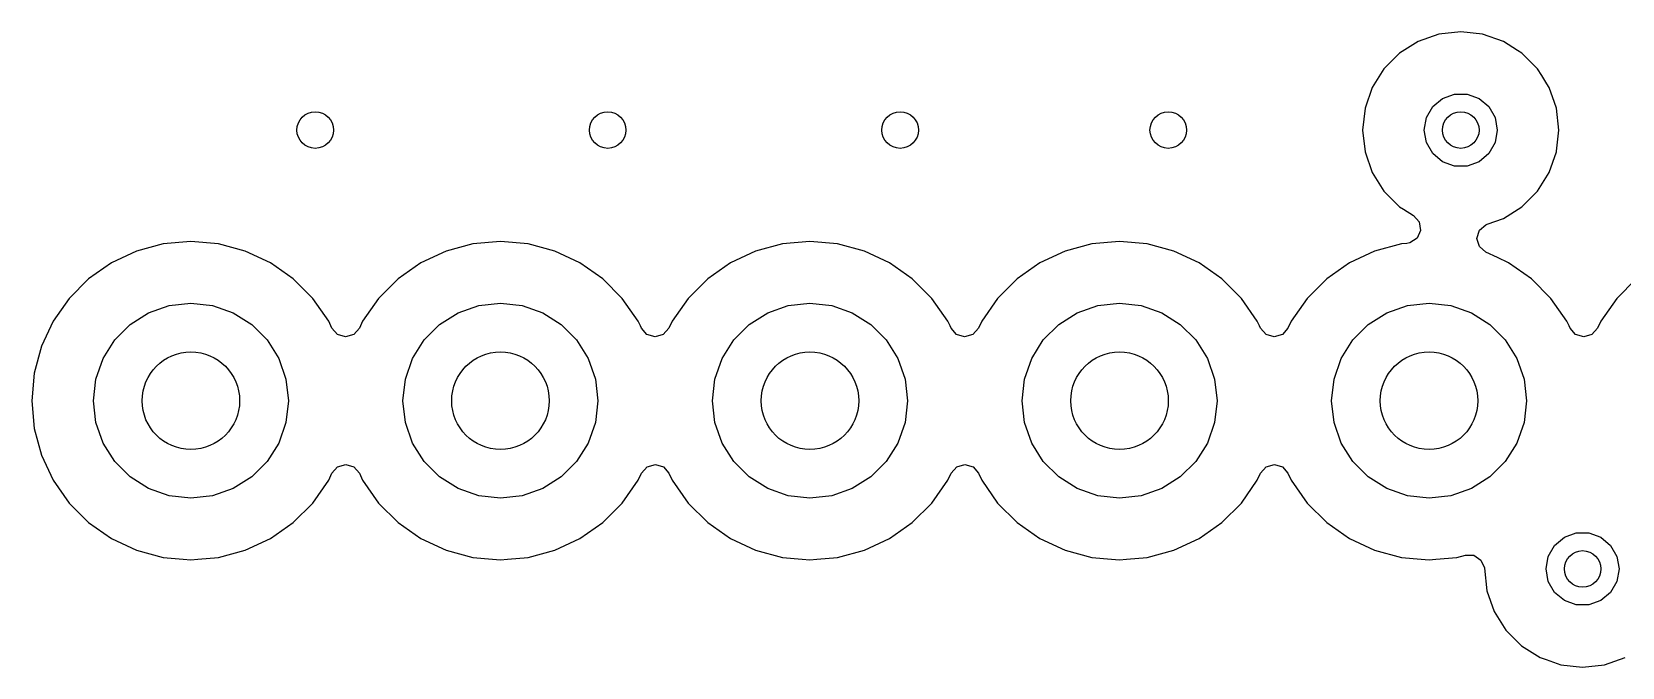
# Model space of a CAD drawing. Extents: x 2.85 to 10.26, y -4.55 to -2.42.
# Drawn here: x 7.491 to 8.005, y -3.166 to -2.96 of the extents above; entities that cross this region are included whole.
import ezdxf

# ---------------------------------------------------------------- set-up
doc = ezdxf.new("R2010")
doc.units = 0
doc.header["$MEASUREMENT"] = 0
doc.layers.add('BLACK', color=7, linetype='CONTINUOUS')

msp = doc.modelspace()

# ---------------------------------------------------------------- linework, layer by layer
at = {"layer": 'BLACK', "linetype": 'CONTINUOUS'}
for p, q in [((7.939, -2.96355), (7.93298, -2.96733)), ((7.9457, -2.96121), (7.939, -2.96355)), ((7.95276, -2.96041), (7.9457, -2.96121)), ((7.9457, -2.96121), (7.9457, -2.96121)), ((7.95981, -2.96121), (7.95276, -2.96041)), ((7.95276, -2.96041), (7.95276, -2.96041)), ((7.96652, -2.96355), (7.95981, -2.96121)), ((7.95981, -2.96121), (7.95981, -2.96121)), ((7.97106, -2.96641), (7.96652, -2.96355)), ((7.93298, -2.96733), (7.92796, -2.97235)), ((7.97253, -2.96733), (7.97106, -2.96641)), ((7.97755, -2.97235), (7.97253, -2.96733)), ((7.92796, -2.97235), (7.92418, -2.97837)), ((7.97891, -2.97451), (7.97755, -2.97235)), ((7.98059, -2.97718), (7.97891, -2.97451)), ((7.92418, -2.97837), (7.92184, -2.98507)), ((7.98133, -2.97837), (7.98059, -2.97718)), ((7.98302, -2.9832), (7.98133, -2.97837)), ((7.92184, -2.98507), (7.92104, -2.99213)), ((7.92184, -2.98507), (7.92184, -2.98507)), ((7.94166, -2.98809), (7.94371, -2.98453)), ((7.94371, -2.98453), (7.94685, -2.9819)), ((7.94685, -2.9819), (7.9507, -2.98049)), ((7.9507, -2.98049), (7.95481, -2.98049)), ((7.95481, -2.98049), (7.95866, -2.9819)), ((7.95866, -2.9819), (7.9618, -2.98453)), ((7.9618, -2.98453), (7.96385, -2.98809)), ((7.98368, -2.98507), (7.98302, -2.9832)), ((7.98447, -2.99213), (7.98368, -2.98507)), ((7.98368, -2.98507), (7.98368, -2.98507)), ((7.94094, -2.99213), (7.94166, -2.98809)), ((7.96385, -2.98809), (7.96457, -2.99213)), ((7.92104, -2.99213), (7.92104, -2.99213)), ((7.92104, -2.99213), (7.92184, -2.99918)), ((7.94166, -2.99617), (7.94094, -2.99213)), ((7.96457, -2.99213), (7.96385, -2.99617)), ((7.98371, -2.99891), (7.98447, -2.99213)), ((7.98447, -2.99213), (7.98447, -2.99213)), ((7.92184, -2.99918), (7.92184, -2.99918)), ((7.92184, -2.99918), (7.92418, -3.00589)), ((7.94371, -2.99972), (7.94166, -2.99617)), ((7.94685, -3.00235), (7.94371, -2.99972)), ((7.9618, -2.99972), (7.95866, -3.00235)), ((7.96385, -2.99617), (7.9618, -2.99972)), ((7.98133, -3.00589), (7.98368, -2.99918)), ((7.98368, -2.99918), (7.98371, -2.99891)), ((7.9507, -3.00376), (7.94685, -3.00235)), ((7.95481, -3.00376), (7.9507, -3.00376)), ((7.95866, -3.00235), (7.95481, -3.00376)), ((7.92418, -3.00589), (7.92796, -3.0119)), ((7.97755, -3.0119), (7.98133, -3.00589)), ((7.92796, -3.0119), (7.93298, -3.01692)), ((7.97253, -3.01692), (7.97755, -3.0119)), ((7.93298, -3.01692), (7.93422, -3.0177)), ((7.93422, -3.0177), (7.9375, -3.01976)), ((7.9375, -3.01976), (7.93933, -3.02182)), ((7.96127, -3.02254), (7.96652, -3.0207)), ((7.96652, -3.0207), (7.97253, -3.01692)), ((7.93975, -3.02454), (7.93863, -3.02706)), ((7.93933, -3.02182), (7.93975, -3.02454)), ((7.958, -3.0271), (7.9588, -3.02447)), ((7.9588, -3.02447), (7.96089, -3.02269)), ((7.96089, -3.02269), (7.96127, -3.02254)), ((7.52494, -3.03123), (7.51682, -3.03502)), ((7.53359, -3.02891), (7.52494, -3.03123)), ((7.52494, -3.03123), (7.52494, -3.03123)), ((7.5336, -3.02891), (7.53359, -3.02891)), ((7.54252, -3.02813), (7.5336, -3.02891)), ((7.55144, -3.02891), (7.54252, -3.02813)), ((7.54252, -3.02813), (7.54252, -3.02813)), ((7.5601, -3.03123), (7.55144, -3.02891)), ((7.55144, -3.02891), (7.55144, -3.02891)), ((7.55144, -3.02891), (7.55144, -3.02891)), ((7.55144, -3.02891), (7.55144, -3.02891)), ((7.55144, -3.02891), (7.55144, -3.02891)), ((7.56822, -3.03502), (7.5601, -3.03123)), ((7.5601, -3.03123), (7.5601, -3.03123)), ((7.62494, -3.03123), (7.61682, -3.03502)), ((7.63359, -3.02891), (7.62494, -3.03123)), ((7.62494, -3.03123), (7.62494, -3.03123)), ((7.64252, -3.02813), (7.63359, -3.02891)), ((7.63359, -3.02891), (7.63359, -3.02891)), ((7.65144, -3.02891), (7.64252, -3.02813)), ((7.64252, -3.02813), (7.64252, -3.02813)), ((7.6601, -3.03123), (7.65144, -3.02891)), ((7.65144, -3.02891), (7.65144, -3.02891)), ((7.65144, -3.02891), (7.65144, -3.02891)), ((7.65144, -3.02891), (7.65144, -3.02891)), ((7.65144, -3.02891), (7.65144, -3.02891)), ((7.66822, -3.03502), (7.6601, -3.03123)), ((7.6601, -3.03123), (7.6601, -3.03123)), ((7.72494, -3.03123), (7.71682, -3.03502)), ((7.73359, -3.02891), (7.72494, -3.03123)), ((7.72494, -3.03123), (7.72494, -3.03123)), ((7.7336, -3.02891), (7.73359, -3.02891)), ((7.74252, -3.02813), (7.7336, -3.02891)), ((7.75144, -3.02891), (7.74252, -3.02813)), ((7.74252, -3.02813), (7.74252, -3.02813)), ((7.7601, -3.03123), (7.75144, -3.02891)), ((7.75144, -3.02891), (7.75144, -3.02891)), ((7.75144, -3.02891), (7.75144, -3.02891)), ((7.75144, -3.02891), (7.75144, -3.02891)), ((7.75144, -3.02891), (7.75144, -3.02891)), ((7.76822, -3.03502), (7.7601, -3.03123)), ((7.7601, -3.03123), (7.7601, -3.03123)), ((7.82494, -3.03123), (7.81682, -3.03502)), ((7.83359, -3.02891), (7.82494, -3.03123)), ((7.82494, -3.03123), (7.82494, -3.03123)), ((7.84252, -3.02813), (7.83359, -3.02891)), ((7.83359, -3.02891), (7.83359, -3.02891)), ((7.85144, -3.02891), (7.84252, -3.02813)), ((7.84252, -3.02813), (7.84252, -3.02813)), ((7.8601, -3.03123), (7.85144, -3.02891)), ((7.85144, -3.02891), (7.85144, -3.02891)), ((7.85144, -3.02891), (7.85144, -3.02891)), ((7.85144, -3.02891), (7.85144, -3.02891)), ((7.85144, -3.02891), (7.85144, -3.02891)), ((7.86822, -3.03502), (7.8601, -3.03123)), ((7.8601, -3.03123), (7.8601, -3.03123)), ((7.92494, -3.03123), (7.91682, -3.03502)), ((7.93359, -3.02891), (7.92494, -3.03123)), ((7.92494, -3.03123), (7.92494, -3.03123)), ((7.93533, -3.02876), (7.93359, -3.02891)), ((7.93359, -3.02891), (7.93359, -3.02891)), ((7.93633, -3.02857), (7.93533, -3.02876)), ((7.93863, -3.02706), (7.93633, -3.02857)), ((7.95876, -3.02975), (7.958, -3.0271)), ((7.96082, -3.03157), (7.95876, -3.02975)), ((7.51682, -3.03502), (7.50948, -3.04016)), ((7.51682, -3.03502), (7.51682, -3.03502)), ((7.57556, -3.04016), (7.56822, -3.03502)), ((7.56822, -3.03502), (7.56822, -3.03502)), ((7.61682, -3.03502), (7.60948, -3.04016)), ((7.61682, -3.03502), (7.61682, -3.03502)), ((7.67556, -3.04016), (7.66822, -3.03502)), ((7.66822, -3.03502), (7.66822, -3.03502)), ((7.71682, -3.03502), (7.70948, -3.04016)), ((7.71682, -3.03502), (7.71682, -3.03502)), ((7.77556, -3.04016), (7.76822, -3.03502)), ((7.76822, -3.03502), (7.76822, -3.03502)), ((7.81682, -3.03502), (7.80948, -3.04016)), ((7.81682, -3.03502), (7.81682, -3.03502)), ((7.87556, -3.04016), (7.86822, -3.03502)), ((7.86822, -3.03502), (7.86822, -3.03502)), ((7.91682, -3.03502), (7.90948, -3.04016)), ((7.91682, -3.03502), (7.91682, -3.03502)), ((7.96459, -3.03333), (7.96082, -3.03157)), ((7.96822, -3.03502), (7.96459, -3.03333)), ((7.97556, -3.04016), (7.96822, -3.03502)), ((7.96822, -3.03502), (7.96822, -3.03502)), ((7.50948, -3.04016), (7.50315, -3.04649)), ((7.58189, -3.04649), (7.57556, -3.04016)), ((7.60948, -3.04016), (7.60315, -3.04649)), ((7.68189, -3.04649), (7.67556, -3.04016)), ((7.70948, -3.04016), (7.70315, -3.04649)), ((7.78189, -3.04649), (7.77556, -3.04016)), ((7.80948, -3.04016), (7.80315, -3.04649)), ((7.88189, -3.04649), (7.87556, -3.04016)), ((7.90948, -3.04016), (7.90315, -3.04649)), ((7.98189, -3.04649), (7.97556, -3.04016)), ((8.00948, -3.04016), (8.00315, -3.04649)), ((7.50315, -3.04649), (7.49801, -3.05383)), ((7.58703, -3.05383), (7.58189, -3.04649)), ((7.58189, -3.04649), (7.58189, -3.04649)), ((7.60315, -3.04649), (7.59801, -3.05383)), ((7.68703, -3.05383), (7.68189, -3.04649)), ((7.68189, -3.04649), (7.68189, -3.04649)), ((7.70315, -3.04649), (7.69801, -3.05383)), ((7.78703, -3.05383), (7.78189, -3.04649)), ((7.78189, -3.04649), (7.78189, -3.04649)), ((7.80315, -3.04649), (7.79801, -3.05383)), ((7.88703, -3.05383), (7.88189, -3.04649)), ((7.88189, -3.04649), (7.88189, -3.04649)), ((7.90315, -3.04649), (7.89801, -3.05383)), ((7.98703, -3.05383), (7.98189, -3.04649)), ((7.98189, -3.04649), (7.98189, -3.04649)), ((8.00315, -3.04649), (7.99801, -3.05383)), ((7.52288, -3.0549), (7.52885, -3.05115)), ((7.52885, -3.05115), (7.53551, -3.04882)), ((7.53551, -3.04882), (7.54252, -3.04803)), ((7.54252, -3.04803), (7.54953, -3.04882)), ((7.54953, -3.04882), (7.55619, -3.05115)), ((7.55619, -3.05115), (7.56216, -3.0549)), ((7.62288, -3.0549), (7.62885, -3.05115)), ((7.62885, -3.05115), (7.63551, -3.04882)), ((7.63551, -3.04882), (7.64252, -3.04803)), ((7.64252, -3.04803), (7.64953, -3.04882)), ((7.64953, -3.04882), (7.65619, -3.05115)), ((7.65619, -3.05115), (7.66216, -3.0549)), ((7.72288, -3.0549), (7.72885, -3.05115)), ((7.72885, -3.05115), (7.73551, -3.04882)), ((7.73551, -3.04882), (7.74252, -3.04803)), ((7.74252, -3.04803), (7.74953, -3.04882)), ((7.74953, -3.04882), (7.75619, -3.05115)), ((7.75619, -3.05115), (7.76216, -3.0549)), ((7.82288, -3.0549), (7.82885, -3.05115)), ((7.82885, -3.05115), (7.83551, -3.04882)), ((7.83551, -3.04882), (7.84252, -3.04803)), ((7.84252, -3.04803), (7.84953, -3.04882)), ((7.84953, -3.04882), (7.85619, -3.05115)), ((7.85619, -3.05115), (7.86216, -3.0549)), ((7.92288, -3.0549), (7.92885, -3.05115)), ((7.92885, -3.05115), (7.93551, -3.04882)), ((7.93551, -3.04882), (7.94252, -3.04803)), ((7.94252, -3.04803), (7.94953, -3.04882)), ((7.94953, -3.04882), (7.95619, -3.05115)), ((7.95619, -3.05115), (7.96216, -3.0549)), ((7.49801, -3.05383), (7.49422, -3.06195)), ((7.49801, -3.05383), (7.49801, -3.05383)), ((7.5179, -3.05989), (7.52288, -3.0549)), ((7.56216, -3.0549), (7.56714, -3.05989)), ((7.58776, -3.05539), (7.58703, -3.05383)), ((7.5881, -3.05611), (7.58776, -3.05539)), ((7.58985, -3.05814), (7.5881, -3.05611)), ((7.59694, -3.05611), (7.59513, -3.05818)), ((7.59801, -3.05383), (7.59694, -3.05611)), ((7.59801, -3.05383), (7.59801, -3.05383)), ((7.6179, -3.05989), (7.62288, -3.0549)), ((7.66216, -3.0549), (7.66714, -3.05989)), ((7.68776, -3.05539), (7.68703, -3.05383)), ((7.6881, -3.05611), (7.68776, -3.05539)), ((7.68985, -3.05814), (7.6881, -3.05611)), ((7.69694, -3.05611), (7.69513, -3.05818)), ((7.69801, -3.05383), (7.69694, -3.05611)), ((7.69801, -3.05383), (7.69801, -3.05383)), ((7.7179, -3.05989), (7.72288, -3.0549)), ((7.76216, -3.0549), (7.76714, -3.05989)), ((7.78776, -3.05539), (7.78703, -3.05383)), ((7.7881, -3.05611), (7.78776, -3.05539)), ((7.78985, -3.05814), (7.7881, -3.05611)), ((7.79694, -3.05611), (7.79513, -3.05818)), ((7.79801, -3.05383), (7.79694, -3.05611)), ((7.79801, -3.05383), (7.79801, -3.05383)), ((7.8179, -3.05989), (7.82288, -3.0549)), ((7.86216, -3.0549), (7.86714, -3.05989)), ((7.88776, -3.05539), (7.88703, -3.05383)), ((7.8881, -3.05611), (7.88776, -3.05539)), ((7.88985, -3.05814), (7.8881, -3.05611)), ((7.89694, -3.05611), (7.89513, -3.05818)), ((7.89801, -3.05383), (7.89694, -3.05611)), ((7.89801, -3.05383), (7.89801, -3.05383)), ((7.9179, -3.05989), (7.92288, -3.0549)), ((7.96216, -3.0549), (7.96714, -3.05989)), ((7.98776, -3.05539), (7.98703, -3.05383)), ((7.9881, -3.05611), (7.98776, -3.05539)), ((7.98985, -3.05814), (7.9881, -3.05611)), ((7.99694, -3.05611), (7.99513, -3.05818)), ((7.99801, -3.05383), (7.99694, -3.05611)), ((7.99801, -3.05383), (7.99801, -3.05383)), ((7.49422, -3.06195), (7.4919, -3.0706)), ((7.49422, -3.06195), (7.49422, -3.06195)), ((7.51414, -3.06586), (7.5179, -3.05989)), ((7.56714, -3.05989), (7.5709, -3.06586)), ((7.59248, -3.05893), (7.58985, -3.05814)), ((7.59513, -3.05818), (7.59248, -3.05893)), ((7.61414, -3.06586), (7.6179, -3.05989)), ((7.66714, -3.05989), (7.6709, -3.06586)), ((7.69248, -3.05893), (7.68985, -3.05814)), ((7.69513, -3.05818), (7.69248, -3.05893)), ((7.71414, -3.06586), (7.7179, -3.05989)), ((7.76714, -3.05989), (7.7709, -3.06586)), ((7.79248, -3.05893), (7.78985, -3.05814)), ((7.79513, -3.05818), (7.79248, -3.05893)), ((7.81414, -3.06586), (7.8179, -3.05989)), ((7.86714, -3.05989), (7.8709, -3.06586)), ((7.89248, -3.05893), (7.88985, -3.05814)), ((7.89513, -3.05818), (7.89248, -3.05893)), ((7.91414, -3.06586), (7.9179, -3.05989)), ((7.96714, -3.05989), (7.9709, -3.06586)), ((7.99248, -3.05893), (7.98985, -3.05814)), ((7.99513, -3.05818), (7.99248, -3.05893)), ((7.51181, -3.07252), (7.51414, -3.06586)), ((7.5709, -3.06586), (7.57323, -3.07252)), ((7.61181, -3.07252), (7.61414, -3.06586)), ((7.6709, -3.06586), (7.67323, -3.07252)), ((7.71181, -3.07252), (7.71414, -3.06586)), ((7.7709, -3.06586), (7.77323, -3.07252)), ((7.81181, -3.07252), (7.81414, -3.06586)), ((7.8709, -3.06586), (7.87323, -3.07252)), ((7.91181, -3.07252), (7.91414, -3.06586)), ((7.9709, -3.06586), (7.97323, -3.07252)), ((7.4919, -3.0706), (7.49112, -3.07953)), ((7.4919, -3.0706), (7.4919, -3.0706)), ((7.51102, -3.07953), (7.51181, -3.07252)), ((7.57323, -3.07252), (7.57402, -3.07953)), ((7.61102, -3.07953), (7.61181, -3.07252)), ((7.67323, -3.07252), (7.67402, -3.07953)), ((7.71102, -3.07953), (7.71181, -3.07252)), ((7.77323, -3.07252), (7.77402, -3.07953)), ((7.81102, -3.07953), (7.81181, -3.07252)), ((7.87323, -3.07252), (7.87402, -3.07953)), ((7.91102, -3.07953), (7.91181, -3.07252)), ((7.97323, -3.07252), (7.97402, -3.07953)), ((7.49112, -3.07953), (7.4919, -3.08845)), ((7.49112, -3.07953), (7.49112, -3.07953)), ((7.51181, -3.08654), (7.51102, -3.07953)), ((7.57402, -3.07953), (7.57323, -3.08654)), ((7.61181, -3.08654), (7.61102, -3.07953)), ((7.67402, -3.07953), (7.67323, -3.08654)), ((7.71181, -3.08654), (7.71102, -3.07953)), ((7.77402, -3.07953), (7.77323, -3.08654)), ((7.81181, -3.08654), (7.81102, -3.07953)), ((7.87402, -3.07953), (7.87323, -3.08654)), ((7.91181, -3.08654), (7.91102, -3.07953)), ((7.97402, -3.07953), (7.97323, -3.08654)), ((7.51414, -3.09319), (7.51181, -3.08654)), ((7.57323, -3.08654), (7.5709, -3.09319)), ((7.61414, -3.09319), (7.61181, -3.08654)), ((7.67323, -3.08654), (7.6709, -3.09319)), ((7.71414, -3.09319), (7.71181, -3.08654)), ((7.77323, -3.08654), (7.7709, -3.09319)), ((7.81414, -3.09319), (7.81181, -3.08654)), ((7.87323, -3.08654), (7.8709, -3.09319)), ((7.91414, -3.09319), (7.91181, -3.08654)), ((7.97323, -3.08654), (7.9709, -3.09319)), ((7.4919, -3.08845), (7.4919, -3.08845)), ((7.4919, -3.08845), (7.49422, -3.09711)), ((7.49422, -3.09711), (7.49422, -3.09711)), ((7.49422, -3.09711), (7.49801, -3.10523)), ((7.5179, -3.09917), (7.51414, -3.09319)), ((7.5709, -3.09319), (7.56714, -3.09917)), ((7.6179, -3.09917), (7.61414, -3.09319)), ((7.6709, -3.09319), (7.66714, -3.09917)), ((7.7179, -3.09917), (7.71414, -3.09319)), ((7.7709, -3.09319), (7.76714, -3.09917)), ((7.8179, -3.09917), (7.81414, -3.09319)), ((7.8709, -3.09319), (7.86714, -3.09917)), ((7.9179, -3.09917), (7.91414, -3.09319)), ((7.9709, -3.09319), (7.96714, -3.09917)), ((7.52288, -3.10415), (7.5179, -3.09917)), ((7.56714, -3.09917), (7.56216, -3.10415)), ((7.58703, -3.10523), (7.5881, -3.10294)), ((7.5881, -3.10294), (7.58991, -3.10088)), ((7.58991, -3.10088), (7.59256, -3.10012)), ((7.59256, -3.10012), (7.59519, -3.10092)), ((7.59519, -3.10092), (7.59694, -3.10294)), ((7.59694, -3.10294), (7.59801, -3.10523)), ((7.62288, -3.10415), (7.6179, -3.09917)), ((7.66714, -3.09917), (7.66216, -3.10415)), ((7.68703, -3.10523), (7.6881, -3.10294)), ((7.6881, -3.10294), (7.68991, -3.10088)), ((7.68991, -3.10088), (7.69256, -3.10012)), ((7.69256, -3.10012), (7.69519, -3.10092)), ((7.69519, -3.10092), (7.69694, -3.10294)), ((7.69694, -3.10294), (7.69801, -3.10523)), ((7.72288, -3.10415), (7.7179, -3.09917)), ((7.76714, -3.09917), (7.76216, -3.10415)), ((7.78703, -3.10523), (7.7881, -3.10294)), ((7.7881, -3.10294), (7.78991, -3.10088)), ((7.78991, -3.10088), (7.79256, -3.10012)), ((7.79256, -3.10012), (7.79519, -3.10092)), ((7.79519, -3.10092), (7.79694, -3.10294)), ((7.79694, -3.10294), (7.79801, -3.10523)), ((7.82288, -3.10415), (7.8179, -3.09917)), ((7.86714, -3.09917), (7.86216, -3.10415)), ((7.88703, -3.10523), (7.8881, -3.10294)), ((7.8881, -3.10294), (7.88991, -3.10088)), ((7.88991, -3.10088), (7.89256, -3.10012)), ((7.89256, -3.10012), (7.89519, -3.10092)), ((7.89519, -3.10092), (7.89694, -3.10294)), ((7.89694, -3.10294), (7.89801, -3.10523)), ((7.92288, -3.10415), (7.9179, -3.09917)), ((7.96714, -3.09917), (7.96216, -3.10415)), ((7.49801, -3.10523), (7.49801, -3.10523)), ((7.49801, -3.10523), (7.50315, -3.11256)), ((7.52885, -3.1079), (7.52288, -3.10415)), ((7.53551, -3.11023), (7.52885, -3.1079)), ((7.55619, -3.1079), (7.54953, -3.11023)), ((7.56216, -3.10415), (7.55619, -3.1079)), ((7.58189, -3.11256), (7.58703, -3.10523)), ((7.59801, -3.10523), (7.59801, -3.10523)), ((7.59801, -3.10523), (7.60315, -3.11256)), ((7.62885, -3.1079), (7.62288, -3.10415)), ((7.63551, -3.11023), (7.62885, -3.1079)), ((7.65619, -3.1079), (7.64953, -3.11023)), ((7.66216, -3.10415), (7.65619, -3.1079)), ((7.68189, -3.11256), (7.68703, -3.10523)), ((7.69801, -3.10523), (7.69801, -3.10523)), ((7.69801, -3.10523), (7.70315, -3.11256)), ((7.72885, -3.1079), (7.72288, -3.10415)), ((7.73551, -3.11023), (7.72885, -3.1079)), ((7.75619, -3.1079), (7.74953, -3.11023)), ((7.76216, -3.10415), (7.75619, -3.1079)), ((7.78189, -3.11256), (7.78703, -3.10523)), ((7.79801, -3.10523), (7.79801, -3.10523)), ((7.79801, -3.10523), (7.80315, -3.11256)), ((7.82885, -3.1079), (7.82288, -3.10415)), ((7.83551, -3.11023), (7.82885, -3.1079)), ((7.85619, -3.1079), (7.84953, -3.11023)), ((7.86216, -3.10415), (7.85619, -3.1079)), ((7.88189, -3.11256), (7.88703, -3.10523)), ((7.89801, -3.10523), (7.89801, -3.10523)), ((7.89801, -3.10523), (7.90315, -3.11256)), ((7.92885, -3.1079), (7.92288, -3.10415)), ((7.93551, -3.11023), (7.92885, -3.1079)), ((7.95619, -3.1079), (7.94953, -3.11023)), ((7.96216, -3.10415), (7.95619, -3.1079)), ((7.50315, -3.11256), (7.50948, -3.1189)), ((7.54252, -3.11102), (7.53551, -3.11023)), ((7.54953, -3.11023), (7.54252, -3.11102)), ((7.57556, -3.1189), (7.58189, -3.11256)), ((7.60315, -3.11256), (7.60948, -3.1189)), ((7.64252, -3.11102), (7.63551, -3.11023)), ((7.64953, -3.11023), (7.64252, -3.11102)), ((7.67556, -3.1189), (7.68189, -3.11256)), ((7.70315, -3.11256), (7.70948, -3.1189)), ((7.74252, -3.11102), (7.73551, -3.11023)), ((7.74953, -3.11023), (7.74252, -3.11102)), ((7.77556, -3.1189), (7.78189, -3.11256)), ((7.80315, -3.11256), (7.80948, -3.1189)), ((7.84252, -3.11102), (7.83551, -3.11023)), ((7.84953, -3.11023), (7.84252, -3.11102)), ((7.87556, -3.1189), (7.88189, -3.11256)), ((7.90315, -3.11256), (7.90948, -3.1189)), ((7.94252, -3.11102), (7.93551, -3.11023)), ((7.94953, -3.11023), (7.94252, -3.11102)), ((7.50948, -3.1189), (7.50948, -3.1189)), ((7.50948, -3.1189), (7.51682, -3.12404)), ((7.56822, -3.12404), (7.57556, -3.1189)), ((7.60948, -3.1189), (7.60948, -3.1189)), ((7.60948, -3.1189), (7.61682, -3.12404)), ((7.66822, -3.12404), (7.67556, -3.1189)), ((7.70948, -3.1189), (7.70948, -3.1189)), ((7.70948, -3.1189), (7.71682, -3.12404)), ((7.76822, -3.12404), (7.77556, -3.1189)), ((7.80948, -3.1189), (7.80948, -3.1189)), ((7.80948, -3.1189), (7.81682, -3.12404)), ((7.86822, -3.12404), (7.87556, -3.1189)), ((7.90948, -3.1189), (7.90948, -3.1189)), ((7.90948, -3.1189), (7.91682, -3.12404)), ((7.98308, -3.12627), (7.98622, -3.12363)), ((7.98622, -3.12363), (7.99008, -3.12223)), ((7.99008, -3.12223), (7.99418, -3.12223)), ((7.99418, -3.12223), (7.99803, -3.12363)), ((7.99803, -3.12363), (8.00117, -3.12627)), ((7.51682, -3.12404), (7.52494, -3.12782)), ((7.52494, -3.12782), (7.53359, -3.13014)), ((7.55144, -3.13014), (7.5601, -3.12782)), ((7.5601, -3.12782), (7.56822, -3.12404)), ((7.61682, -3.12404), (7.62494, -3.12782)), ((7.62494, -3.12782), (7.63359, -3.13014)), ((7.65144, -3.13014), (7.6601, -3.12782)), ((7.6601, -3.12782), (7.66822, -3.12404)), ((7.71682, -3.12404), (7.72494, -3.12782)), ((7.72494, -3.12782), (7.73359, -3.13014)), ((7.75144, -3.13014), (7.7601, -3.12782)), ((7.7601, -3.12782), (7.76822, -3.12404)), ((7.81682, -3.12404), (7.82494, -3.12782)), ((7.82494, -3.12782), (7.83359, -3.13014)), ((7.85144, -3.13014), (7.8601, -3.12782)), ((7.8601, -3.12782), (7.86822, -3.12404)), ((7.91682, -3.12404), (7.92494, -3.12782)), ((7.92494, -3.12782), (7.93359, -3.13014)), ((7.98103, -3.12982), (7.98308, -3.12627)), ((8.00117, -3.12627), (8.00322, -3.12982)), ((7.53359, -3.13014), (7.53997, -3.1307)), ((7.53997, -3.1307), (7.54252, -3.13092)), ((7.54252, -3.13092), (7.54475, -3.13073)), ((7.54252, -3.13092), (7.54252, -3.13092)), ((7.54252, -3.13092), (7.54252, -3.13092)), ((7.54475, -3.13073), (7.55144, -3.13014)), ((7.63359, -3.13014), (7.63997, -3.1307)), ((7.63997, -3.1307), (7.64252, -3.13092)), ((7.64252, -3.13092), (7.64475, -3.13073)), ((7.64252, -3.13092), (7.64252, -3.13092)), ((7.64252, -3.13092), (7.64252, -3.13092)), ((7.64475, -3.13073), (7.65144, -3.13014)), ((7.73359, -3.13014), (7.73997, -3.1307)), ((7.73997, -3.1307), (7.74252, -3.13092)), ((7.74252, -3.13092), (7.74475, -3.13073)), ((7.74252, -3.13092), (7.74252, -3.13092)), ((7.74252, -3.13092), (7.74252, -3.13092)), ((7.74475, -3.13073), (7.75144, -3.13014)), ((7.83359, -3.13014), (7.83997, -3.1307)), ((7.83997, -3.1307), (7.84252, -3.13092)), ((7.84252, -3.13092), (7.84475, -3.13073)), ((7.84252, -3.13092), (7.84252, -3.13092)), ((7.84252, -3.13092), (7.84252, -3.13092)), ((7.84475, -3.13073), (7.85144, -3.13014)), ((7.93359, -3.13014), (7.93997, -3.1307)), ((7.93997, -3.1307), (7.94252, -3.13092)), ((7.94252, -3.13092), (7.94475, -3.13073)), ((7.94252, -3.13092), (7.94252, -3.13092)), ((7.94252, -3.13092), (7.94252, -3.13092)), ((7.94475, -3.13073), (7.95144, -3.13014)), ((7.95144, -3.13014), (7.95427, -3.12939)), ((7.95427, -3.12939), (7.95702, -3.12945)), ((7.95702, -3.12945), (7.95929, -3.13099)), ((7.95929, -3.13099), (7.96038, -3.13352)), ((7.96038, -3.13352), (7.96038, -3.13359)), ((7.96038, -3.13359), (7.96038, -3.13359)), ((7.96038, -3.13359), (7.96121, -3.14092)), ((7.98031, -3.13386), (7.98103, -3.12982)), ((7.98103, -3.1379), (7.98031, -3.13386)), ((8.00322, -3.12982), (8.00394, -3.13386)), ((8.00394, -3.13386), (8.00322, -3.1379)), ((7.98308, -3.14145), (7.98103, -3.1379)), ((8.00322, -3.1379), (8.00117, -3.14145)), ((7.96121, -3.14092), (7.96121, -3.14092)), ((7.96121, -3.14092), (7.96355, -3.14762)), ((7.98622, -3.14409), (7.98308, -3.14145)), ((7.99008, -3.14549), (7.98622, -3.14409)), ((7.99803, -3.14409), (7.99418, -3.14549)), ((8.00117, -3.14145), (7.99803, -3.14409)), ((7.96355, -3.14762), (7.96678, -3.15276)), ((7.99418, -3.14549), (7.99008, -3.14549)), ((7.96678, -3.15276), (7.96733, -3.15363)), ((7.96733, -3.15363), (7.97235, -3.15865)), ((7.97235, -3.15865), (7.97837, -3.16243)), ((7.97837, -3.16243), (7.98032, -3.16312)), ((7.98032, -3.16312), (7.98507, -3.16478)), ((7.98507, -3.16478), (7.98507, -3.16478)), ((7.98507, -3.16478), (7.99213, -3.16557)), ((7.99213, -3.16557), (7.99918, -3.16478)), ((7.99918, -3.16478), (8.00589, -3.16243)), ((7.99918, -3.16478), (7.99918, -3.16478)), ((7.99918, -3.16478), (7.99918, -3.16478)), ((7.99213, -3.16557), (7.99213, -3.16557)), ((7.99213, -3.16557), (7.99213, -3.16557))]:
    msp.add_line(p, q, dxfattribs=at)
at = {"layer": 'BLACK'}
for centre, radius in [((7.58268, -2.99213), 0.00591), ((7.67717, -2.99213), 0.00591), ((7.77165, -2.99213), 0.00591), ((7.85827, -2.99213), 0.00591), ((7.95276, -2.99213), 0.00591), ((7.54252, -3.07953), 0.01575), ((7.64252, -3.07953), 0.01575), ((7.74252, -3.07953), 0.01575), ((7.84252, -3.07953), 0.01575), ((7.94252, -3.07953), 0.01575), ((7.99213, -3.13386), 0.00591)]:
    msp.add_circle(centre, radius, dxfattribs=at)

doc.saveas('drawing.dxf')
